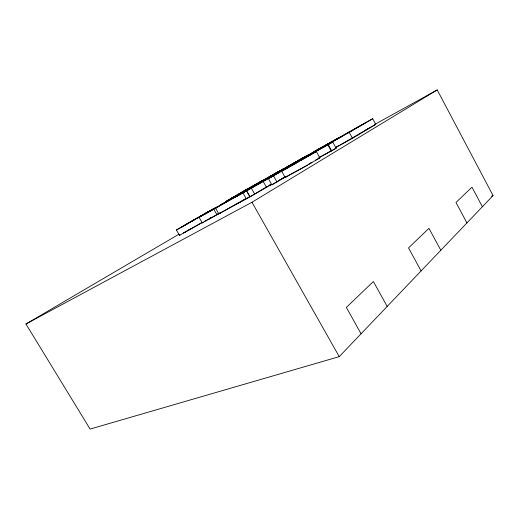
<?xml version="1.0" encoding="UTF-8"?>
<svg xmlns="http://www.w3.org/2000/svg" width="519" height="519" viewBox="0 0 519 519"><rect width="100%" height="100%" fill="white"/><g stroke="black" fill="none" stroke-linecap="round" stroke-linejoin="round"><path stroke-width="0.78" d="M184.68 232.369L202.274 222.372M179.023 234.16L25.95 323.999L90.092 429.077L339.238 356.644L493.05 195.566L437.219 89.923L374.802 124.398M217.733 206.64L199.088 217.338L202.261 222.865L203.091 222.294M311.05 154.26L303.933 158.373L316.389 151.561L319.886 157.899L305.548 166.164M198.277 217.383L176.415 229.995L179.503 235.334L179.97 235.003M208.125 219.543L208.593 219.219M316.389 151.561L300.761 160.566M185.354 231.948L186.574 231.208M25.95 323.999L251.975 202.261L437.219 89.923M209.196 218.862L210.396 218.136M368.01 128.77L340.425 144.82M335.293 147.772L352.485 138.333L375.762 124.365L372.713 118.728L354.782 128.842M318.076 158.23L336.163 148.233L332.776 142.057L314.735 152.177M271.392 184.524L249.924 196.837L246.551 190.862L280.085 171.867L268.401 178.659L271.859 184.822L283.458 177.907M271.859 184.822L286.702 176.213M294.649 163.933L281.661 171.218L285.158 177.472L289.868 174.656M183.239 233.012L184.621 232.188M204.265 221.587L205.375 220.925M246.324 198.803L249.918 196.675L246.577 190.765L234.899 197.291L260.603 182.39L215.567 208.164L218.823 213.867L246.324 198.803L242.963 192.86L246.577 190.765M249.924 196.837L267.155 186.593M268.537 185.77L270.6 184.543M218.823 213.867L238.493 202.715M245.091 199.004L238.195 203.098L249.918 196.675M188.352 230.151L190.259 229.022M202.261 222.865L221.334 212.245L219.433 213.315M205.933 220.594L208.379 219.161M308.766 164.322L311.199 162.895M256.003 184.453L253.188 186.113L263.496 180.359M321.799 148.226L332.776 142.057M202.708 222.275L179.503 235.334M185.302 224.876L181.514 227.108L214.717 208.08L186.496 224.104M268.401 178.659L302.22 159.112L246.551 190.862M346.763 133.733L364.961 123.133L361.036 125.332M340.204 137.47L372.713 118.728M223.352 203.227L220.088 205.109L242.71 192.393L214.834 208.242M208.748 211.973L218.123 206.62L199.088 217.338M271.768 175.532L278.534 171.581L271.028 175.74M256.146 184.284L272.644 174.871M267.084 178.244L283.29 168.896L273.662 174.248M209.605 218.441L210.909 217.688M242.016 192.14L239.836 193.392L252.117 186.529L236.846 195.319M264.924 179.49L269.549 176.895M342.157 136.004L332.887 141.44L339.627 137.73M266.455 178.672L260.927 181.78M213.251 209.202L204.953 214.01L207.568 212.576M310.576 153.838L303.79 157.789L318.251 149.66L297.731 161.195L321.008 147.896M217.007 214.295L218.291 213.562M242.86 191.608L250.632 187.216M248.504 188.423L226.037 201.346L235.639 195.961M238.506 194.333L246.953 189.454L230.845 198.621L234.309 196.707M200.392 216.17L209.708 210.922L186.924 224.091M270.853 175.889L248.322 188.884L260.648 181.987M296.498 161.5L277.211 172.658L302.837 157.964L272.241 175.461L307.825 155.149L297.381 160.955M324.291 145.982L331.459 141.908L314.229 151.567L338.648 137.827L311.257 153.397M343.747 135.044L352.336 130.172M348.982 132.118L326.944 144.762L342.767 135.972M249.795 187.651L256.574 183.823M234.4 196.701L237.034 195.17M312.834 153.248L294.571 164.049M252.701 186.042L263.042 180.197L256.678 183.81M351.908 130.464L359.446 126.169M185.14 225.149L176.415 229.995M311.958 153.682L321.598 148.259M307.488 165.217L285.158 177.472M218.882 213.627L208.917 219.148M301.889 168.214L304.938 166.502M298.36 161.85L281.661 171.218M215.567 208.164L242.963 192.86M319.548 157.276L331.174 150.893M301.273 168.558L291.204 173.988M367.484 128.939L375.762 124.365M365.389 130.217L366.699 129.49M281.895 178.601L284.73 177.044M278.489 180.631L279.91 179.853M281.33 179.074L282.745 178.296M339.822 145.145L336.007 147.137M331.764 150.568L336.163 148.233M315.468 160.144L319.886 157.899M310.862 162.862L311.964 162.278M491.551 196.176L493.05 195.566M213.75 209.151L216.987 214.821M251.339 188.189L254.732 194.203M251.975 202.261L339.238 356.644M273.487 175.818L276.964 182.026M361.075 333.775L346.329 307.43L373.388 281.532L387.174 306.444M263.114 181.352L266.429 187.242M328.287 144.671L331.706 150.906M327.898 144.892L331.317 151.113M349.255 132.403L352.485 138.333M421.084 270.931L408.524 247.907L428.966 228.341L440.819 250.262M466.925 222.923L455.993 202.475L471.979 187.177L482.372 206.75M271.229 184.388L269.854 185.205L271.275 184.427"/></g></svg>
